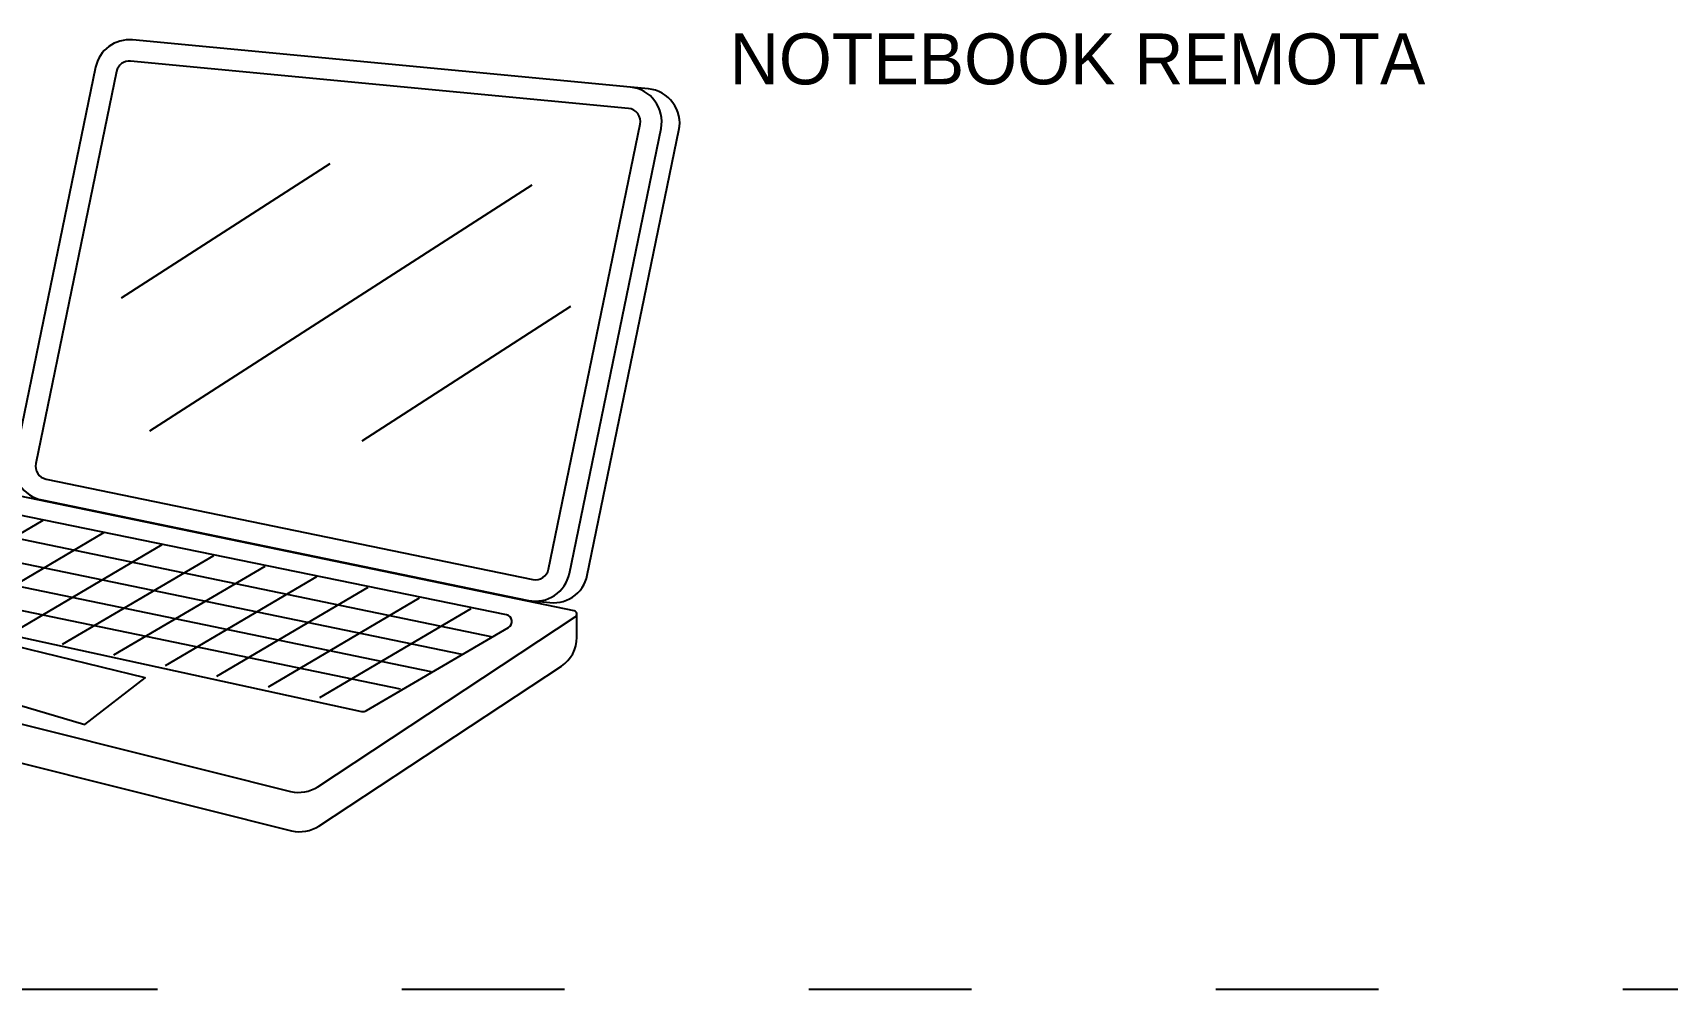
# Model space of a CAD drawing. Header units: millimetres. Extents: x 1086 to 16404, y 1320 to 9021.
# Drawn here: x 4708 to 5672, y 7653 to 8217 of the extents above; entities that cross this region are included whole.
import ezdxf

# ---------------------------------------------------------------- set-up
doc = ezdxf.new("R2010")
doc.units = ezdxf.units.MM
doc.header["$LTSCALE"] = 8
doc.linetypes.add('ACAD_ISO03W100', pattern=[30, 12, -18])
doc.layers.add('STS_Señales Débiles', color=7, linetype='Continuous', true_color=0x265482)

# ---------------------------------------------------------------- blocks, each defined once
blk = doc.blocks.new('NOTEBOOK')
for p, q in [((-108.58, 314.31), (14.48, 393.48)), ((-91.94, 235.81), (133.48, 380.83)), ((33.24, 230.1), (156.31, 309.28)), ((-243.9, 130.96), (-154.74, 183.35)), ((-208.1, 123.55), (-118.95, 175.94)), ((-190.26, 176.71), (110.21, 114.5)), ((-208.44, 166.51), (92.03, 104.31)), ((-173.75, 116.44), (-84.59, 168.83)), ((-226.63, 156.32), (73.84, 94.11)), ((-143.4, 110.15), (-54.24, 162.54)), ((-113.06, 103.87), (-23.9, 156.26)), ((-244.81, 146.13), (55.66, 83.92)), ((-82.71, 97.59), (6.45, 149.98)), ((-52.37, 91.31), (36.79, 143.7)), ((-22.02, 85.02), (67.14, 137.41)), ((8.32, 78.74), (97.48, 131.13))]:
    blk.add_line(p, q)
for points in [[(-123.87, 450.07), (-171.47, 219.2, 0.414214), (-155.66, 195.19), (131.41, 136.01, 0.414214), (155.42, 151.81), (209.47, 414.03, 0.446442), (191.49, 438.37), (-102.05, 466.2, 0.382703)], [(-111.58, 447.54), (-159.17, 216.67, 0.414214), (-153.13, 207.49), (133.94, 148.31, 0.414214), (143.12, 154.35), (197.18, 416.57, 0.446442), (190.3, 425.87), (-103.23, 453.7, 0.382703)], [(-182.16, 195.39), (-339.28, 109.9, 0.683334), (-338.8, 106.14), (-8.91, 23.5, 0.210035), (7.21, 26.25), (158.94, 126.23, 0.667767), (158.23, 129.92), (-168.33, 197.44, 0.17738)], [(-253.58, 133.07), (32.88, 70.62, 0.187841), (35.8, 71.08), (119.58, 119.95, 0.68841), (118.35, 127.45), (-170.59, 186.59, 0.180096), (-173.39, 186.16), (-254.7, 140.59, 0.690067)]]:
    blk.add_lwpolyline(points, format="xyb", close=True)
for points in [[(134.65, 135.61), (142.01, 135.01, 0.414214), (166.02, 150.81), (220.07, 413.03, 0.446442), (202.09, 437.36), (191.49, 438.37)], [(-340.32, 107.86), (-340.33, 99.36, 0.344186), (-324.94, 79.63), (-8.35, 0.32, 0.210035), (7.77, 3.07), (150.71, 97.26, 0.252188), (159.85, 114.23), (159.85, 127.93)]]:
    blk.add_lwpolyline(points, format="xyb")
blk.add_lwpolyline([(-208.7, 86.15), (-130.27, 62.94), (-94.62, 90.39), (-171.92, 109.22), (-208.7, 86.15)])
for tag, p in [('NOMBRE', (250, 440)), ('MARCA', (250, 400)), ('MODELO', (250, 360)), ('SISTEMA', (250, 320)), ('PROCESADOR', (250, 280)), ('ALMACENAMIENTO', (250, 240)), ('RAM', (250, 200)), ('ALIMENTACION', (250, 160))]:
    blk.add_attdef(tag, p, '', height=30)

msp = doc.modelspace()

# ---------------------------------------------------------------- linework, layer by layer
at = {"layer": 'STS_Señales Débiles', "linetype": 'ACAD_ISO03W100'}
msp.add_line((1086.02, 7653.25), (6636.02, 7653.25), dxfattribs=at)

# ---------------------------------------------------------------- block references
at = {"layer": 'STS_Señales Débiles'}
ref = msp.add_blockref('NOTEBOOK', (4869.44, 7746.37), dxfattribs=at)
ref.add_attrib('NOMBRE', 'NOTEBOOK REMOTA', (5119.44, 8186.37), dxfattribs={"layer": '0', "height": 30})

doc.saveas('drawing.dxf')
